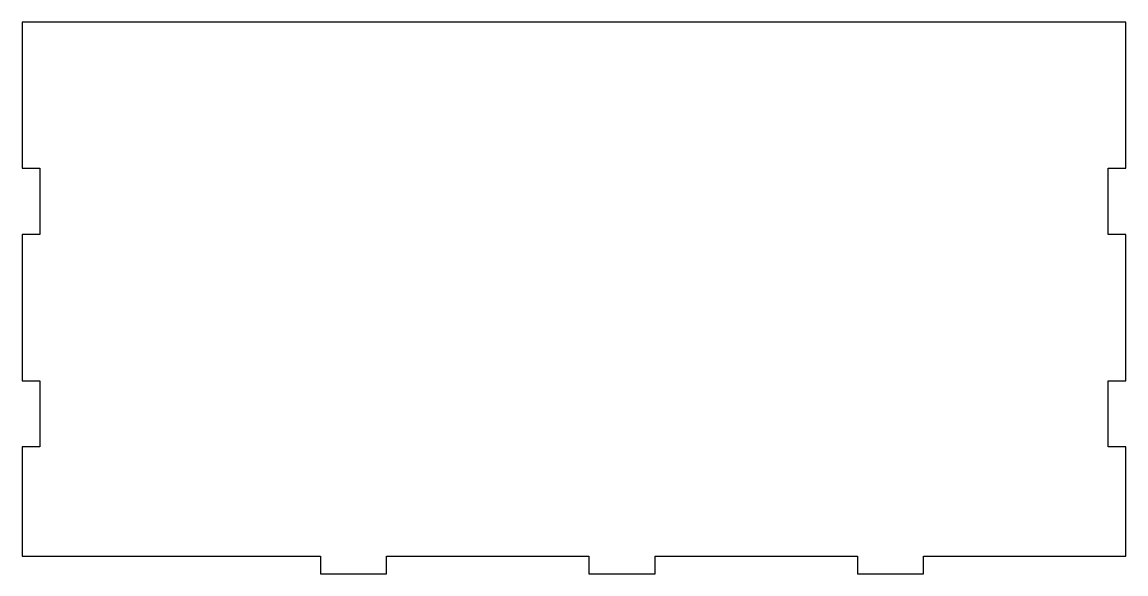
# Model space of a CAD drawing. Header units: millimetres. Extents: x -125 to 125, y 0 to 125.
import ezdxf

# ---------------------------------------------------------------- set-up
doc = ezdxf.new("R2010")
doc.units = ezdxf.units.MM
doc.layers.get('0').update_dxf_attribs({"linetype": 'CONTINUOUS'})

msp = doc.modelspace()

# ---------------------------------------------------------------- linework, layer by layer
msp.add_lwpolyline([(-125, 76.88), (-125, 43.77), (-121, 43.77), (-121, 28.77), (-125, 28.77), (-125, 4), (-57.45, 4), (-57.45, 0), (-42.45, 0), (-42.45, 4), (3.37, 4), (3.37, 0), (18.37, 0), (18.37, 4), (64.18, 4), (64.18, 0), (79.18, 0), (79.18, 4), (125, 4), (125, 28.77), (121, 28.77), (121, 43.77), (125, 43.77), (125, 76.88), (121, 76.88), (121, 91.88), (125, 91.88), (125, 125), (-125, 125), (-125, 91.88), (-121, 91.88), (-121, 76.88)], close=True)

doc.saveas('drawing.dxf')
